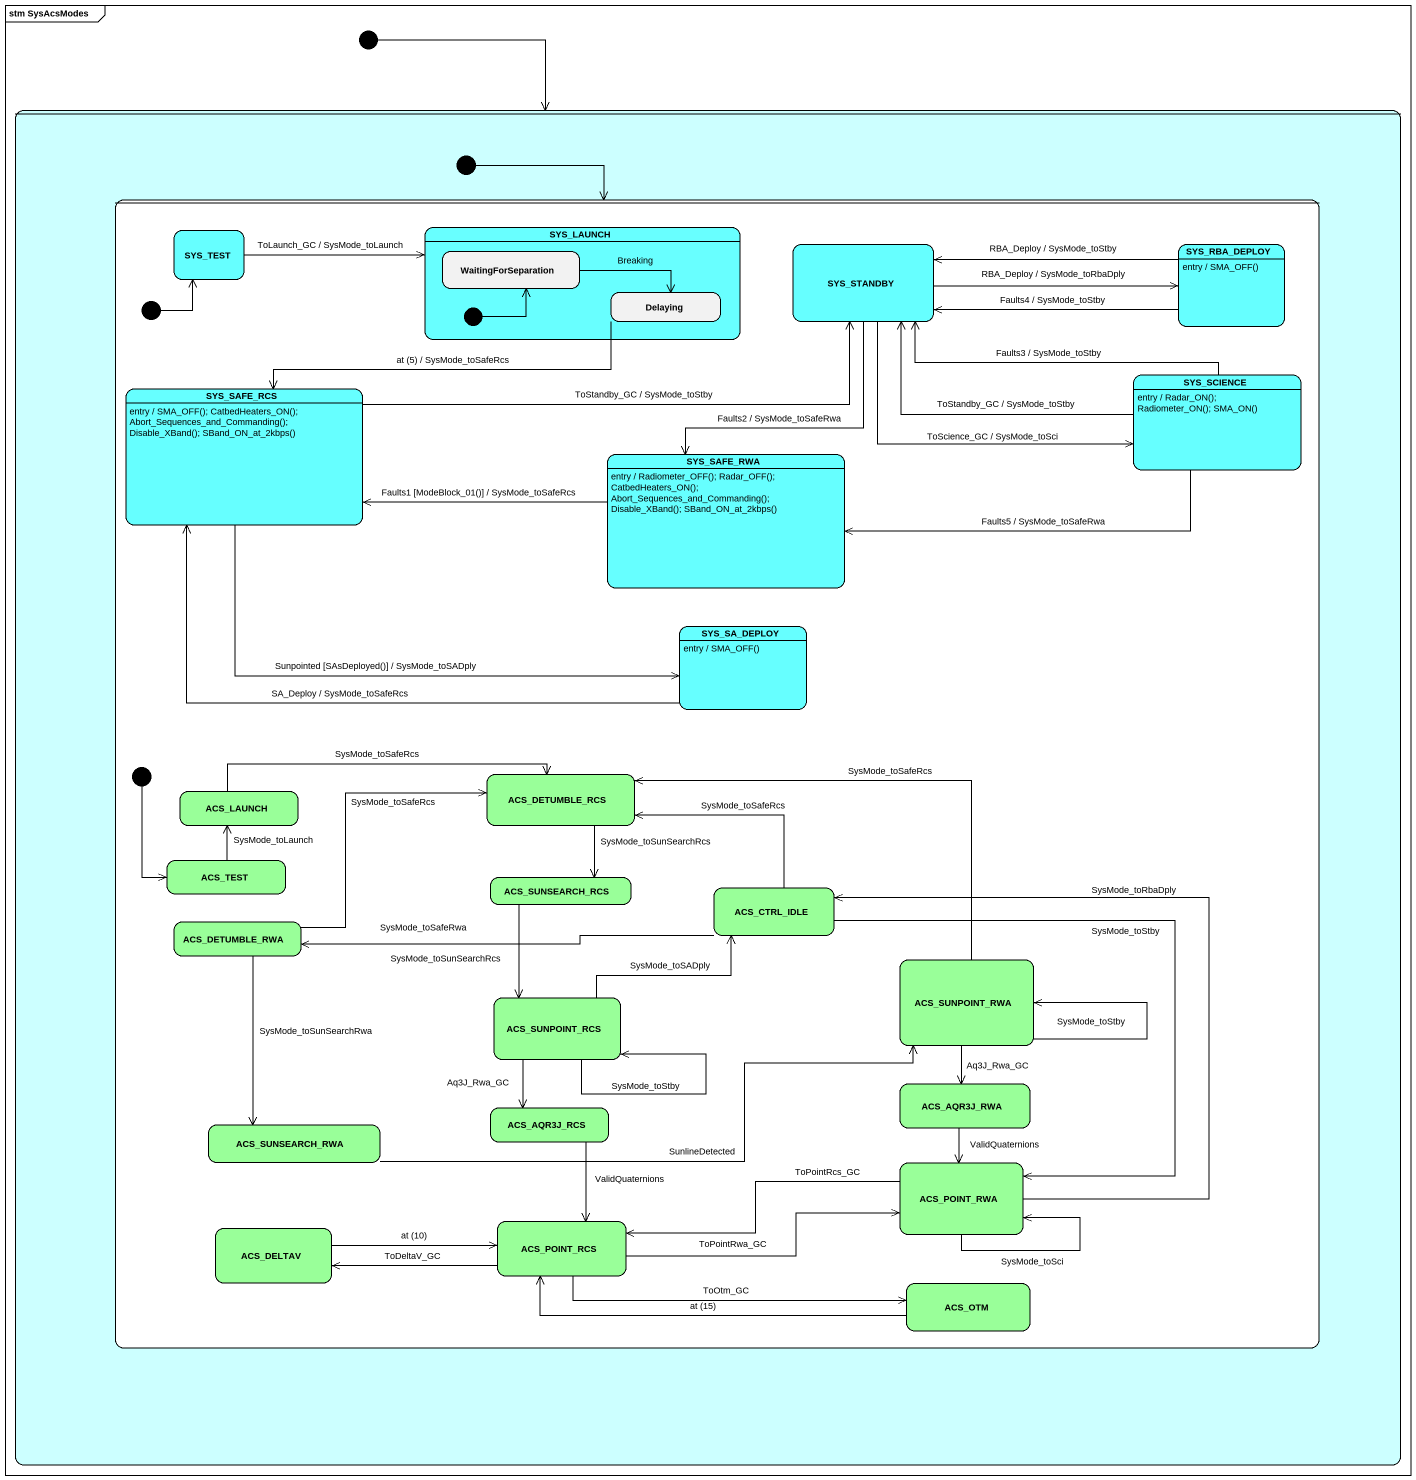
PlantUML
@startuml
mainframe stm SysAcsModes
hide empty description
state " " as state1 #CCFFFF {
  state " " as state2 {
    state SYS_TEST #66FFFF
    state SYS_LAUNCH #68FFFF {
      state WaitingForSeparation
      state Delaying
      [*] -up-> WaitingForSeparation
    }
    state SYS_STANDBY #66FFFF
    state SYS_RBA_DEPLOY #66FFFF
    SYS_RBA_DEPLOY : entry / SMA_OFF()
    state initial3 <<start>>
    state SYS_SAFE_RCS #66FFFF
    SYS_SAFE_RCS : entry / SMA_OFF(); CatbedHeaters_ON(); Abort_Sequences_and_Commanding(); Disable_XBand(); SBand_ON_at_2kbps()
    state SYS_SCIENCE #66FFFF
    SYS_SCIENCE : entry / Radar_ON(); Radiometer_ON(); SMA_ON()
    state SYS_SAFE_RWA #66FFFF
    SYS_SAFE_RWA : entry / Radiometer_OFF(); Radar_OFF(); CatbedHeaters_ON(); Abort_Sequences_and_Commanding(); Disable_XBand(); SBand_ON_at_2kbps()
    state SYS_SA_DEPLOY #66FFFF
    SYS_SA_DEPLOY : entry / SMA_OFF()
    state initial5 <<start>>
    state ACS_DETUMBLE_RCS #99FF99
    state ACS_LAUNCH #99FF99
    state ACS_TEST #99FF99
    state ACS_SUNSEARCH_RCS #99FF99
    state ACS_CTRL_IDLE #99FF99
    state ACS_DETUMBLE_RWA #99FF99
    state ACS_SUNPOINT_RWA #99FF99
    state ACS_SUNPOINT_RCS #99FF99
    state ACS_AQR3J_RWA #99FF99
    state ACS_SUNSEARCH_RWA #99FF99
    state ACS_AQR3J_RCS #99FF99
    state ACS_POINT_RWA #99FF99
    state ACS_DELTAV #99FF99
    state ACS_POINT_RCS #99FF99
    state ACS_OTM #99FF99
  }
  [*] --> state2
}
[*] --> state1
SYS_TEST -right-> SYS_LAUNCH : ToLaunch_GC / SysMode_toLaunch
WaitingForSeparation -right-> Delaying : Breaking
SYS_STANDBY -right-> SYS_RBA_DEPLOY : RBA_Deploy / SysMode_toRbaDply
SYS_STANDBY -right-> SYS_SCIENCE : ToScience_GC / SysMode_toSci
SYS_STANDBY --> SYS_SAFE_RWA : Faults2 / SysMode_toSafeRwa
SYS_RBA_DEPLOY -left-> SYS_STANDBY : RBA_Deploy / SysMode_toStby
SYS_RBA_DEPLOY -left-> SYS_STANDBY : Faults4 / SysMode_toStby
initial3 -up-> SYS_TEST
Delaying -left-> SYS_SAFE_RCS : at (5) / SysMode_toSafeRcs
SYS_SAFE_RCS -right-> SYS_STANDBY : ToStandby_GC / SysMode_toStby
SYS_SAFE_RCS -right-> SYS_SA_DEPLOY : Sunpointed [SAsDeployed()] / SysMode_toSADply
SYS_SCIENCE -left-> SYS_STANDBY : Faults3 / SysMode_toStby
SYS_SCIENCE -left-> SYS_STANDBY : ToStandby_GC / SysMode_toStby
SYS_SCIENCE -left-> SYS_SAFE_RWA : Faults5 / SysMode_toSafeRwa
SYS_SAFE_RWA -left-> SYS_SAFE_RCS : Faults1 [ModeBlock_01()] / SysMode_toSafeRcs
SYS_SA_DEPLOY -left-> SYS_SAFE_RCS : SA_Deploy / SysMode_toSafeRcs
initial5 --> ACS_TEST
ACS_DETUMBLE_RCS --> ACS_SUNSEARCH_RCS : SysMode_toSunSearchRcs
ACS_LAUNCH -right-> ACS_DETUMBLE_RCS : SysMode_toSafeRcs
ACS_TEST -up-> ACS_LAUNCH : SysMode_toLaunch
ACS_SUNSEARCH_RCS --> ACS_SUNPOINT_RCS : SysMode_toSunSearchRcs
ACS_CTRL_IDLE -left-> ACS_DETUMBLE_RCS : SysMode_toSafeRcs
ACS_CTRL_IDLE -left-> ACS_DETUMBLE_RWA : SysMode_toSafeRwa
ACS_CTRL_IDLE --> ACS_POINT_RWA : SysMode_toStby
ACS_DETUMBLE_RWA -right-> ACS_DETUMBLE_RCS : SysMode_toSafeRcs
ACS_DETUMBLE_RWA --> ACS_SUNSEARCH_RWA : SysMode_toSunSearchRwa
ACS_SUNPOINT_RWA -left-> ACS_DETUMBLE_RCS : SysMode_toSafeRcs
ACS_SUNPOINT_RWA --> ACS_SUNPOINT_RWA : SysMode_toStby
ACS_SUNPOINT_RWA --> ACS_AQR3J_RWA : Aq3J_Rwa_GC
ACS_SUNPOINT_RCS -right-> ACS_CTRL_IDLE : SysMode_toSADply
ACS_SUNPOINT_RCS --> ACS_SUNPOINT_RCS : SysMode_toStby
ACS_SUNPOINT_RCS --> ACS_AQR3J_RCS : Aq3J_Rwa_GC
ACS_AQR3J_RWA --> ACS_POINT_RWA : ValidQuaternions
ACS_SUNSEARCH_RWA -right-> ACS_SUNPOINT_RWA : SunlineDetected
ACS_AQR3J_RCS --> ACS_POINT_RCS : ValidQuaternions
ACS_POINT_RWA -up-> ACS_CTRL_IDLE : SysMode_toRbaDply
ACS_POINT_RWA --> ACS_POINT_RWA : SysMode_toSci
ACS_POINT_RWA -left-> ACS_POINT_RCS : ToPointRcs_GC
ACS_DELTAV -right-> ACS_POINT_RCS : at (10)
ACS_POINT_RCS -right-> ACS_POINT_RWA : ToPointRwa_GC
ACS_POINT_RCS -left-> ACS_DELTAV : ToDeltaV_GC
ACS_POINT_RCS -right-> ACS_OTM : ToOtm_GC
ACS_OTM -left-> ACS_POINT_RCS : at (15)
@enduml
